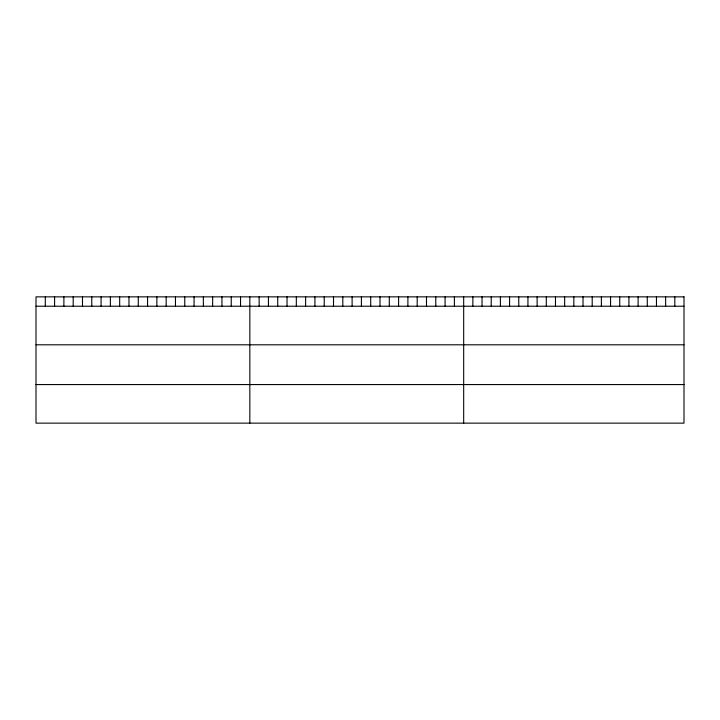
<?xml version="1.0" encoding="UTF-8"?>
<svg xmlns="http://www.w3.org/2000/svg" width="720" height="720" viewBox="0 0 720 720"><rect width="100%" height="100%" fill="white"/><g stroke="black" fill="none" stroke-linecap="round" stroke-linejoin="round"><path stroke-width="1.08" d="M36 306.216L684 306.216M36 344.799L684 344.799M36 384.561L684 384.561M674.82 296.856L674.82 306.216M665.64 296.856L665.64 306.216M656.46 296.856L656.46 306.216M647.28 296.856L647.28 306.216M638.1 296.856L638.1 306.216M628.92 296.856L628.92 306.216M619.74 296.856L619.74 306.216M610.56 296.856L610.56 306.216M601.38 296.856L601.38 306.216M592.2 296.856L592.2 306.216M583.02 296.856L583.02 306.216M573.84 296.856L573.84 306.216M564.66 296.856L564.66 306.216M555.48 296.856L555.48 306.216M546.3 296.856L546.3 306.216M537.12 296.856L537.12 306.216M527.94 296.856L527.94 306.216M518.76 296.856L518.76 306.216M509.58 296.856L509.58 306.216M500.4 296.856L500.4 306.216M491.22 296.856L491.22 306.216M482.04 296.856L482.04 306.216M472.86 296.856L472.86 306.216M463.68 296.856L463.68 423.144M454.383 296.856L454.383 306.216M445.086 296.856L445.086 306.216M435.789 296.856L435.789 306.216M426.492 296.856L426.492 306.216M417.195 296.856L417.195 306.216M407.898 296.856L407.898 306.216M398.601 296.856L398.601 306.216M389.304 296.856L389.304 306.216M380.007 296.856L380.007 306.216M370.71 296.856L370.71 306.216M361.413 296.856L361.413 306.216M352.107 296.856L352.107 306.216M342.81 296.856L342.81 306.216M333.513 296.856L333.513 306.216M324.216 296.856L324.216 306.216M314.919 296.856L314.919 306.216M305.622 296.856L305.622 306.216M296.325 296.856L296.325 306.216M287.028 296.856L287.028 306.216M277.731 296.856L277.731 306.216M268.434 296.856L268.434 306.216M259.137 296.856L259.137 306.216M249.84 296.856L249.84 423.144M240.543 296.856L240.543 306.216M231.246 296.856L231.246 306.216M221.949 296.856L221.949 306.216M212.652 296.856L212.652 306.216M203.355 296.856L203.355 306.216M194.058 296.856L194.058 306.216M184.761 296.856L184.761 306.216M175.464 296.856L175.464 306.216M166.167 296.856L166.167 306.216M156.87 296.856L156.87 306.216M147.573 296.856L147.573 306.216M138.267 296.856L138.267 306.216M128.97 296.856L128.97 306.216M119.673 296.856L119.673 306.216M110.376 296.856L110.376 306.216M101.079 296.856L101.079 306.216M91.782 296.856L91.782 306.216M82.485 296.856L82.485 306.216M73.188 296.856L73.188 306.216M63.891 296.856L63.891 306.216M54.594 296.856L54.594 306.216M45.297 296.856L45.297 306.216M684 296.856L36 296.856L36 423.144L684 423.144L684 296.856"/></g></svg>
